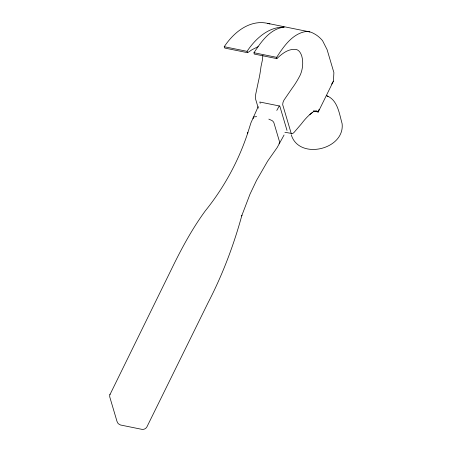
<?xml version="1.0" encoding="UTF-8"?>
<svg xmlns="http://www.w3.org/2000/svg" width="452" height="452" viewBox="0 0 452 452"><rect width="100%" height="100%" fill="white"/><g stroke="black" fill="none" stroke-linecap="round" stroke-linejoin="round"><path stroke-width="0.68" d="M313.309 111.186L318.259 111.949L333.44 81.14L333.892 72.586L327.095 49.641L322.57 40.691A148.815 55.664 -78.5 0 0 314.276 33.793L312.75 32.979A155.013 45.375 -74.9 0 0 305.134 31.651C291.93 34.239 283.466 46.793 276.647 57.336L276.839 58.624L254.205 54.037L253.979 52.737C261.064 41.917 270.223 28.6 284.235 27.137C268.398 26.696 255.239 38.985 247.063 51.336L247.623 52.703L252.063 49.68L258.143 46.658M262.872 55.234L262.392 60.099L260.99 66.693A49.471 13.068 -87.9 0 1 258.42 81.411L255.685 94.423L255.6 98.965A3.882 1.023 -87.9 0 0 255.9 100.095L258.278 108.13M258.182 106.649L250.962 122.769L247.634 133.284L247.849 132.656C238.532 161.082 223.994 187.682 205.225 210.96C191.919 229.164 181.235 249.086 171.415 269.335L109.717 395.127L109.74 396.879L117.023 421.467L118.187 423.654L120.514 425.004L141.668 429.298C143.708 429.756 145.889 428.756 146.889 426.931L208.118 302.631C222.525 274.839 233.639 245.481 241.893 215.31L241.679 215.937L250.024 194.123L256.544 180.388L267.663 161.104L277.161 147.561L284.071 135.001M109.864 394.517L109.977 394.138M313.473 110.932L318.259 111.949L319.055 109.384M247.623 52.703L224.836 48.081L224.237 46.709C232.294 34.572 245.137 22.967 260.522 22.6A154.561 69.744 -82.4 0 1 269.929 23.973M276.788 110.429L279.279 105.96M331.627 84.145L333.44 81.14M284.89 132.295L292.608 133.594L293.998 132.487L301.405 123.854A49.686 23.306 -68.4 0 1 309.84 114.548C311.993 112.853 315.569 108.825 318.259 111.949M276.839 58.624C281.98 53.754 288.557 48.347 296.139 49.517A56.884 16.651 -74.9 0 1 301.761 56.059C303.478 62.133 302.783 68.896 300.405 74.687A49.437 23.193 -68.4 0 1 292.122 88.247L283.958 100.158L283.003 102.367L282.698 104.457A3.882 1.819 -68.4 0 0 282.963 105.587L290.89 132.357A3.882 1.819 -68.4 0 0 291.257 133.351L291.704 133.673M309.84 114.554L312.581 112.339M256.623 116.656L253.871 116.91A4.752 2.537 26.2 0 0 253.244 118.746M267.624 23.363L309.846 31.928M224.237 46.709L247.063 51.336M253.979 52.737L276.647 57.336M268.827 119.125L272.093 120.605A4.746 2.537 26.2 0 1 273.957 122.944L279.607 142.001A4.746 2.537 26.2 0 1 278.98 143.838M326.31 95.575C337.763 99.677 339.243 113.718 342.102 123.605C345.102 149.725 298.766 160.46 291.252 134.713M326.864 95.835L328.028 96.412M287.014 130.447L279.788 106.056L259.81 102.011L260.205 103.327"/></g></svg>
